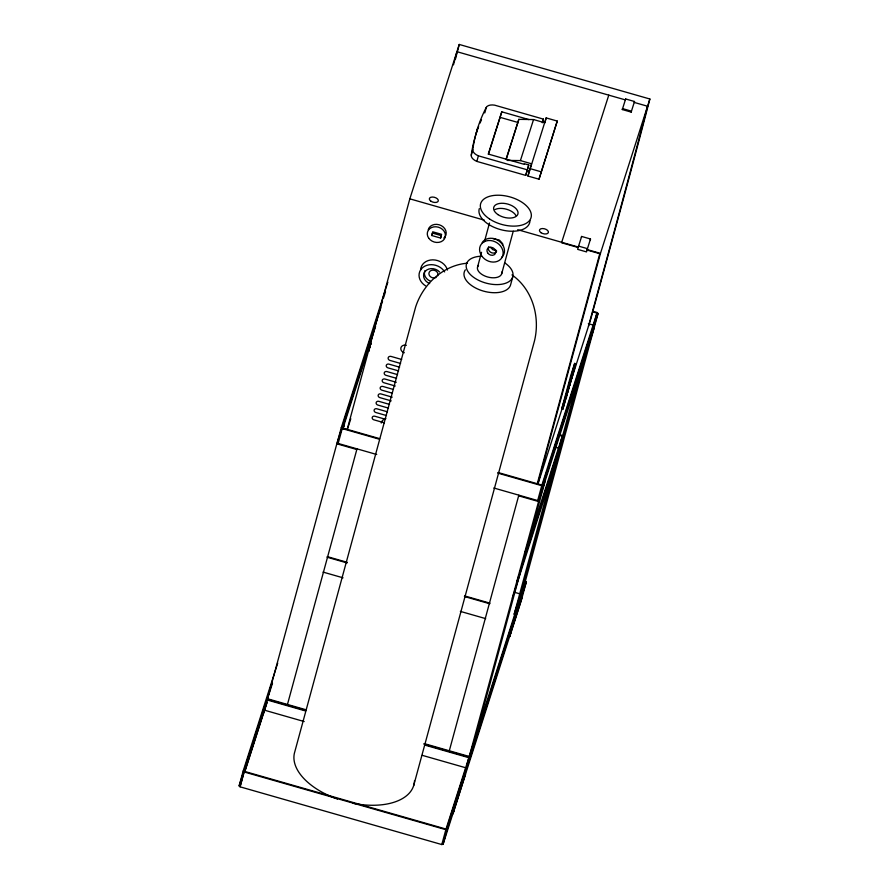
<?xml version="1.0" encoding="UTF-8"?>
<svg xmlns="http://www.w3.org/2000/svg" width="889" height="889" viewBox="0 0 889 889"><rect width="100%" height="100%" fill="white"/><g stroke="black" fill="none" stroke-linecap="round" stroke-linejoin="round"><path stroke-width="1.33" d="M369.302 349.255L368.813 351.266L369.302 349.81M370.846 344.421L371.091 343.543M244.286 771.341L240.241 786.22L239.13 785.898L243.175 771.019L277.712 663.116M520.154 599.575L521.421 595.619L521.165 596.552L522.276 596.863L443.089 844.261L441.789 844.55L240.052 786.821L244.086 771.941L272.501 683.174M250.042 751.827L249.031 755.55L250.265 751.683M263.333 713.911L267.133 699.965L305.616 710.978M267.345 699.387L336.831 443.8L346.977 412.118M387.86 282.146L341.287 427.653L337.242 442.533L338.342 442.855L338.153 443.455L376.725 454.501M338.153 443.455L342.387 427.976M342.998 429.154L344.454 423.797L342.765 429.065M347.255 429.176L409.829 198.836L459.246 44.45L649.87 99.001A527.377 10.768 -74 0 1 617.655 220.128L590.796 318.984L566.626 394.505M287.291 705.088L356.978 448.912L356.789 449.512L336.831 443.8M431.721 235.507L432.732 231.796L441.6 234.329L440.588 238.052L431.721 235.507L432.499 233.096L441.366 235.641L440.588 238.052M476.182 133.561L477.693 127.972M528.955 119.593L501.796 111.825L488.283 154.064L524.143 164.321L524.332 163.72L528.766 164.987L525.71 175.389L476.848 161.409A9.123 5.012 15.2 0 1 471.259 155.197L472.77 149.619A427.487 234.696 15.2 0 1 486.294 107.38A9.123 5.012 15.2 0 1 494.595 105.146L543.446 119.126L542.534 122.471M484.772 112.959L486.294 107.38M476.848 161.409L478.371 155.831A9.123 5.012 15.2 0 1 472.77 149.619M488.45 154.364L501.796 111.825M477.571 266.956L481.549 252.298M484.438 241.641L489.506 222.995M544.624 122.726L533.544 119.559L518.832 119.359L506.33 158.987M525.71 175.389L528.766 164.987M527.933 176.033L546.168 117.904L557.259 121.071L539.012 179.2L527.933 176.033L531.489 163.765L520.409 160.587L507.041 160.409M501.663 273.845L513.242 231.218M544.824 122.86L546.168 117.904M539.012 179.2L557.259 121.071M512.72 277.012L510.519 285.113A24.036 13.202 15.2 0 1 481.382 290.459A24.036 13.202 15.2 0 1 465.358 269.812M413.629 785.743L534.467 340.976C540.323 316.984 532.667 289.458 511.975 274.923M581.384 237.385L581.639 236.452L590.507 238.997L590.252 239.93M622.3 109.547L622.556 108.625L631.423 111.158L631.168 112.092L622.3 109.547L625.645 98.968L634.513 101.502L634.257 102.435L647.548 106.236A787.698 16.08 -74 0 1 615.332 227.373L588.474 326.219M625.645 98.968L625.389 99.901L456.935 51.695A787.698 16.08 -74 0 1 453.49 64.819M449.134 751.405L518.809 495.217L518.62 495.818L538.567 501.529L594.196 327.752M537.312 483.56L599.775 253.687L587.04 250.042M537.867 483.727L600.453 253.387L649.87 99.001M441.789 844.55L446.022 829.059M443.089 844.261L447.134 829.381L526.321 581.984L525.21 581.673M561.704 408.962L570.794 375.48L574.661 363.412L575.772 363.723L562.804 409.284L561.704 408.962L566.66 392.871M567.382 390.193L570.294 379.481M571.749 374.125L574.661 363.412M493.784 487.994L537.678 500.551L541.912 485.072M453.99 810.19L452.979 813.913L465.547 774.108M562.804 409.284L575.772 363.723M466.803 765.307L468.87 757.695L425.064 745.16M469.081 757.106L538.567 501.529M592.963 311.961L598.064 313.417L543.023 485.383L538.978 500.263L537.678 500.551M471.959 750.172L545.09 481.216L543.979 480.893M559.203 447.556L562.304 436.143M514.109 614.477L584.706 354.644M593.852 324.507L596.952 313.095M515.576 613.454L587.629 348.266M510.686 633.068L509.675 636.791L521.265 600.586L526.321 581.984M521.699 594.708L598.064 313.417M369.591 348.21L370.246 345.91M369.913 347.766L370.246 346.61M370.569 344.821L371.091 343.121M347.821 409.462L354.178 389.626M356.711 381.692L361.379 367.135M365.612 353.911L371.113 336.709M374.502 326.13L382.548 300.993M383.392 298.348L385.504 291.736M380.925 307.594L342.198 428.576L379.436 439.233M342.787 428.831L375.569 326.43M347.421 429.254L350.788 418.752M239.13 785.898L258.288 726.057M258.932 724.057L264.4 706.944M266.933 699.054L271.567 684.574M253.565 741.37L255.632 734.925M258.932 724.624L260.166 720.757M244.464 772.308L264.366 710.155L304.182 721.546M240.052 786.821L240.241 786.22M245.131 770.807L267.033 702.388M263.711 712.767L266.967 702.61M506.108 159.109L518.832 119.359M520.409 160.587L533.544 119.559M542.29 122.749L543.446 119.126M608.776 95.145L561.548 242.753L578.172 247.509M581.639 236.452L578.294 247.042L517.72 229.706M590.507 238.997L587.162 249.576L600.453 253.387M631.168 112.092L634.513 101.502M571.305 378.425L573.627 371.18L566.393 396.483M538.034 483.805L565.782 397.127M542.401 485.383L547.024 470.937M548.702 465.692L593.252 326.519M525.043 552.547L562.493 435.543L559.826 434.777M531.5 534.211L541.657 502.463M542.501 499.818L548.857 479.971M551.402 472.037L558.592 449.545M516.831 581.973L518.954 575.361M519.798 572.716L561.292 443.078M512.364 598.175L513.642 594.208M514.487 591.563L555.981 461.924M518.631 600.264L514.242 613.955L515.353 614.277L477.171 733.558M525.399 581.062L445.834 829.67L244.086 771.941M446.2 830.037L466.103 767.874L422.297 755.35M471.259 752.327L474.237 742.737M521.165 596.552L521.354 595.952M467.503 263.188C443.2 265.089 422.953 284.28 415.641 306.972L294.804 751.738A61.808 33.938 15.2 0 0 337.464 799.044M496.54 250.454L492.995 249.809L490.372 247.309M492.862 238.474L499.462 240.141L502.596 243.619A6.09 4.745 -19.9 0 1 502.707 245.064M500.285 117.404L518.387 122.582M529.944 168.588L541.034 171.766M478.371 155.831L527.221 169.81M527.255 170.566L529.477 171.199M409.829 198.836L484.427 220.183M593.163 311.35L597.152 312.495L541.723 485.672L497.829 473.115M588.351 323.674L593.663 325.196M592.907 327.974L594.019 328.297M570.794 375.48L571.905 375.791M565.56 396.894L566.671 397.216M401.684 359.467L391.104 356.445A2.478 2.067 17.7 0 0 388.182 357.756A2.478 2.067 17.7 0 0 390.015 360.434L400.595 363.457M399.583 367.179L389.004 364.146A2.311 1.922 17.7 0 0 386.282 365.379A2.311 1.922 17.7 0 0 387.993 367.868L398.572 370.902M397.561 374.613L386.982 371.591A2.311 1.922 17.7 0 0 384.259 372.813A2.311 1.922 17.7 0 0 385.97 375.314L396.55 378.336M396.272 382.27L384.959 379.036A2.311 1.922 17.7 0 0 382.237 380.259A2.311 1.922 17.7 0 0 383.948 382.748L395.261 385.993M558.303 434.999L563.415 436.455M392.994 389.349L382.937 386.471A2.311 1.922 17.7 0 0 380.214 387.704A2.311 1.922 17.7 0 0 381.926 390.193L391.982 393.071M392.227 397.15L380.914 393.916A2.311 1.922 17.7 0 0 378.203 395.138A2.311 1.922 17.7 0 0 379.914 397.639L391.216 400.872M555.014 447.078L559.014 448.223M389.482 404.384L378.903 401.35A2.311 1.922 17.7 0 0 376.18 402.584A2.311 1.922 17.7 0 0 377.892 405.073L388.471 408.107M387.46 411.818L376.88 408.796A2.311 1.922 17.7 0 0 374.158 410.018A2.311 1.922 17.7 0 0 375.869 412.518L386.448 415.541M385.437 419.264L374.858 416.241A2.223 1.856 17.7 0 0 372.235 417.419A2.223 1.856 17.7 0 0 373.88 419.819L384.459 422.853M341.287 427.653L379.636 438.633M498.018 472.504L543.023 485.383M514.342 592.252L520.621 594.052M327.285 556.614L347.277 562.337M464.603 595.908L489.928 603.153M327.096 557.214L347.088 562.937M464.402 596.508L489.739 603.753M323.051 572.094L343.043 577.817M460.358 611.388L485.694 618.633M267.511 698.754L306.005 709.766M424.131 743.571L469.248 756.483M267.322 699.365L305.816 710.378M423.931 744.171L469.059 757.084M243.175 771.019L447.134 829.381M482.171 242.641A12.324 10.179 31.1 0 1 499.34 241.275A12.324 10.179 31.1 0 1 501.507 257.499M504.652 262.811A24.036 13.202 15.2 0 1 504.719 283.547A24.036 13.202 15.2 0 1 469.325 273.423A24.036 13.202 15.2 0 1 481.549 256.199M501.796 272.034A12.535 6.879 15.2 0 1 487.516 276.957A12.535 6.879 15.2 0 1 478.515 265.378M495.073 209.526A12.535 6.879 15.2 0 1 515.931 215.494M529.966 220.494A26.148 14.357 15.2 0 1 502.285 230.051A26.148 14.357 15.2 0 1 479.315 208.593M496.595 251.531A4.612 3.812 31.1 0 1 490.617 252.243A4.612 3.812 31.1 0 1 488.817 246.575M414.507 780.731A61.808 33.938 15.2 0 1 353.033 803.289M459.246 44.45A527.377 10.768 -74 0 1 455.346 59.474M428.254 229.662A9.223 7.712 17.7 0 1 441.366 225.673A9.223 7.712 17.7 0 1 443.789 238.119M436.21 277.401A4.612 3.856 17.7 0 1 435.177 277.824M434.032 277.979A4.612 3.856 17.7 0 1 428.909 273.456A4.612 3.856 17.7 0 1 434.443 270.323A4.612 3.856 17.7 0 1 437.644 275.934M420.586 270.134A13.835 11.568 17.7 0 1 432.754 259.844A13.835 11.568 17.7 0 1 447.478 270.056M425.587 285.847A13.835 11.568 17.7 0 1 423.253 267.133A13.835 11.568 17.7 0 1 444.644 271.912M471.259 155.197A427.487 234.696 15.2 0 1 478.638 126.571M480.016 123.115A427.487 234.696 15.2 0 1 481.505 119.704M381.27 423.042A13.835 7.601 15.2 0 1 385.882 418.563M429.654 283.569A9.223 7.712 17.7 0 1 425.175 271.367A9.223 7.712 17.7 0 1 439.588 272.001M430.432 281.146A9.223 7.712 17.7 0 1 424.875 270.678M404.328 352.755A4.612 3.856 17.7 0 1 400.906 347.766A4.612 3.856 17.7 0 1 406.351 345.31M578.55 246.109L577.661 249.365L586.529 251.909L587.418 248.653L578.55 246.109M481.494 255.599A12.324 10.179 31.1 0 0 501.885 257.699A12.324 10.179 31.1 0 0 490.695 240.552A12.324 10.179 31.1 0 0 481.494 255.599M497.996 214.627A12.535 6.879 15.2 0 0 517.887 214.116A12.535 6.879 15.2 0 0 501.64 203.27A12.535 6.879 15.2 0 0 497.996 214.627M489.483 218.927A26.148 14.357 15.2 0 0 530.977 217.861A26.148 14.357 15.2 0 0 497.062 195.224A26.148 14.357 15.2 0 0 489.483 218.927M487.605 252.798A4.612 3.812 31.1 0 0 495.251 253.765A4.612 3.812 31.1 0 0 491.217 247.275A4.612 3.812 31.1 0 0 487.605 252.798M428.654 238.085A9.223 7.712 17.7 0 0 444.389 238.997A9.223 7.712 17.7 0 0 436.01 226.773A9.223 7.712 17.7 0 0 428.654 238.085M430.943 201.214A4.612 2.534 15.2 0 0 438.266 201.025A4.612 2.534 15.2 0 0 432.276 197.036A4.612 2.534 15.2 0 0 430.943 201.214M541.045 232.718A4.612 2.534 15.2 0 0 548.369 232.54A4.612 2.534 15.2 0 0 542.39 228.54A4.612 2.534 15.2 0 0 541.045 232.718"/></g></svg>
